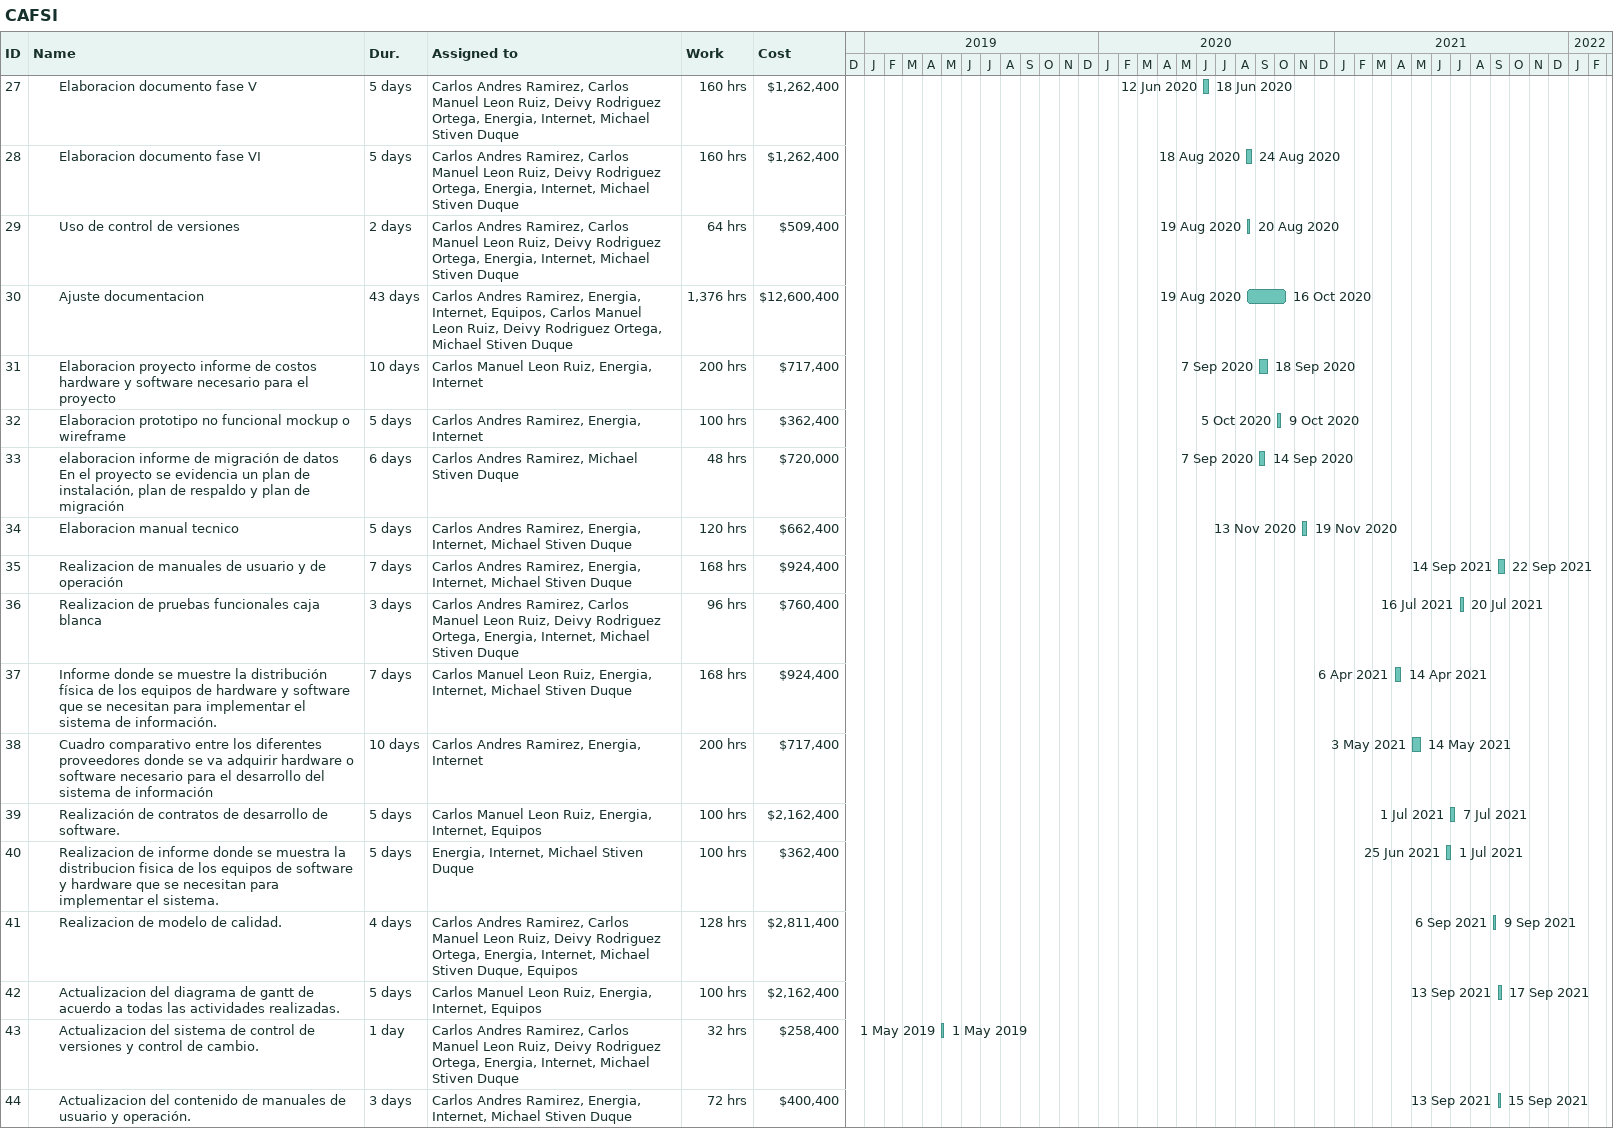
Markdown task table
CAFSI

| ID | Level | Task | Duration | Start | Finish | Resources | Work (h) | Cost ($) |
|---|---|---|---|---|---|---|---|---|
| 27 | 3 | Elaboracion documento fase V | 5d | 2020-06-12 | 2020-06-18 | Carlos Andres Ramirez, Carlos Manuel Leon Ruiz, Deivy Rodriguez Ortega, Energia, Internet, Michael Stiven Duque | 160 | 1262400 |
| 28 | 3 | Elaboracion documento fase VI | 5d | 2020-08-18 | 2020-08-24 | Carlos Andres Ramirez, Carlos Manuel Leon Ruiz, Deivy Rodriguez Ortega, Energia, Internet, Michael Stiven Duque | 160 | 1262400 |
| 29 | 3 | Uso de control de versiones | 2d | 2020-08-19 | 2020-08-20 | Carlos Andres Ramirez, Carlos Manuel Leon Ruiz, Deivy Rodriguez Ortega, Energia, Internet, Michael Stiven Duque | 64 | 509400 |
| 30 | 3 | Ajuste documentacion | 43d | 2020-08-19 | 2020-10-16 | Carlos Andres Ramirez, Energia, Internet, Equipos, Carlos Manuel Leon Ruiz, Deivy Rodriguez Ortega, Michael Stiven Duque | 1376 | 12600400 |
| 31 | 3 | Elaboracion proyecto informe de costos hardware y software necesario para el proyecto | 10d | 2020-09-07 | 2020-09-18 | Carlos Manuel Leon Ruiz, Energia, Internet | 200 | 717400 |
| 32 | 3 | Elaboracion prototipo no funcional mockup o wireframe | 5d | 2020-10-05 | 2020-10-09 | Carlos Andres Ramirez, Energia, Internet | 100 | 362400 |
| 33 | 3 | elaboracion informe de migración de datos En el proyecto se evidencia un plan de instalación, plan de respaldo y plan de migración | 6d | 2020-09-07 | 2020-09-14 | Carlos Andres Ramirez, Michael Stiven Duque | 48 | 720000 |
| 34 | 3 | Elaboracion manual tecnico | 5d | 2020-11-13 | 2020-11-19 | Carlos Andres Ramirez, Energia, Internet, Michael Stiven Duque | 120 | 662400 |
| 35 | 3 | Realizacion de manuales de usuario y de operación | 7d | 2021-09-14 | 2021-09-22 | Carlos Andres Ramirez, Energia, Internet, Michael Stiven Duque | 168 | 924400 |
| 36 | 3 | Realizacion de pruebas funcionales caja blanca | 3d | 2021-07-16 | 2021-07-20 | Carlos Andres Ramirez, Carlos Manuel Leon Ruiz, Deivy Rodriguez Ortega, Energia, Internet, Michael Stiven Duque | 96 | 760400 |
| 37 | 3 | Informe donde se muestre la distribución física de los equipos de hardware y software que se necesitan para implementar el sistema de información. | 7d | 2021-04-06 | 2021-04-14 | Carlos Manuel Leon Ruiz, Energia, Internet, Michael Stiven Duque | 168 | 924400 |
| 38 | 3 | Cuadro comparativo entre los diferentes proveedores donde se va adquirir hardware o software necesario para el desarrollo del sistema de información | 10d | 2021-05-03 | 2021-05-14 | Carlos Andres Ramirez, Energia, Internet | 200 | 717400 |
| 39 | 3 | Realización de contratos de desarrollo de software. | 5d | 2021-07-01 | 2021-07-07 | Carlos Manuel Leon Ruiz, Energia, Internet, Equipos | 100 | 2162400 |
| 40 | 3 | Realizacion de informe donde se muestra la distribucion fisica de los equipos de software y hardware que se necesitan para implementar el sistema. | 5d | 2021-06-25 | 2021-07-01 | Energia, Internet, Michael Stiven Duque | 100 | 362400 |
| 41 | 3 | Realizacion de modelo de calidad. | 4d | 2021-09-06 | 2021-09-09 | Carlos Andres Ramirez, Carlos Manuel Leon Ruiz, Deivy Rodriguez Ortega, Energia, Internet, Michael Stiven Duque, Equipos | 128 | 2811400 |
| 42 | 3 | Actualizacion del diagrama de gantt de acuerdo a todas las actividades realizadas. | 5d | 2021-09-13 | 2021-09-17 | Carlos Manuel Leon Ruiz, Energia, Internet, Equipos | 100 | 2162400 |
| 43 | 3 | Actualizacion del sistema de control de versiones y control de cambio. | 1d | 2019-05-01 | 2019-05-01 | Carlos Andres Ramirez, Carlos Manuel Leon Ruiz, Deivy Rodriguez Ortega, Energia, Internet, Michael Stiven Duque | 32 | 258400 |
| 44 | 3 | Actualizacion del contenido de manuales de usuario y operación. | 3d | 2021-09-13 | 2021-09-15 | Carlos Andres Ramirez, Energia, Internet, Michael Stiven Duque | 72 | 400400 |
